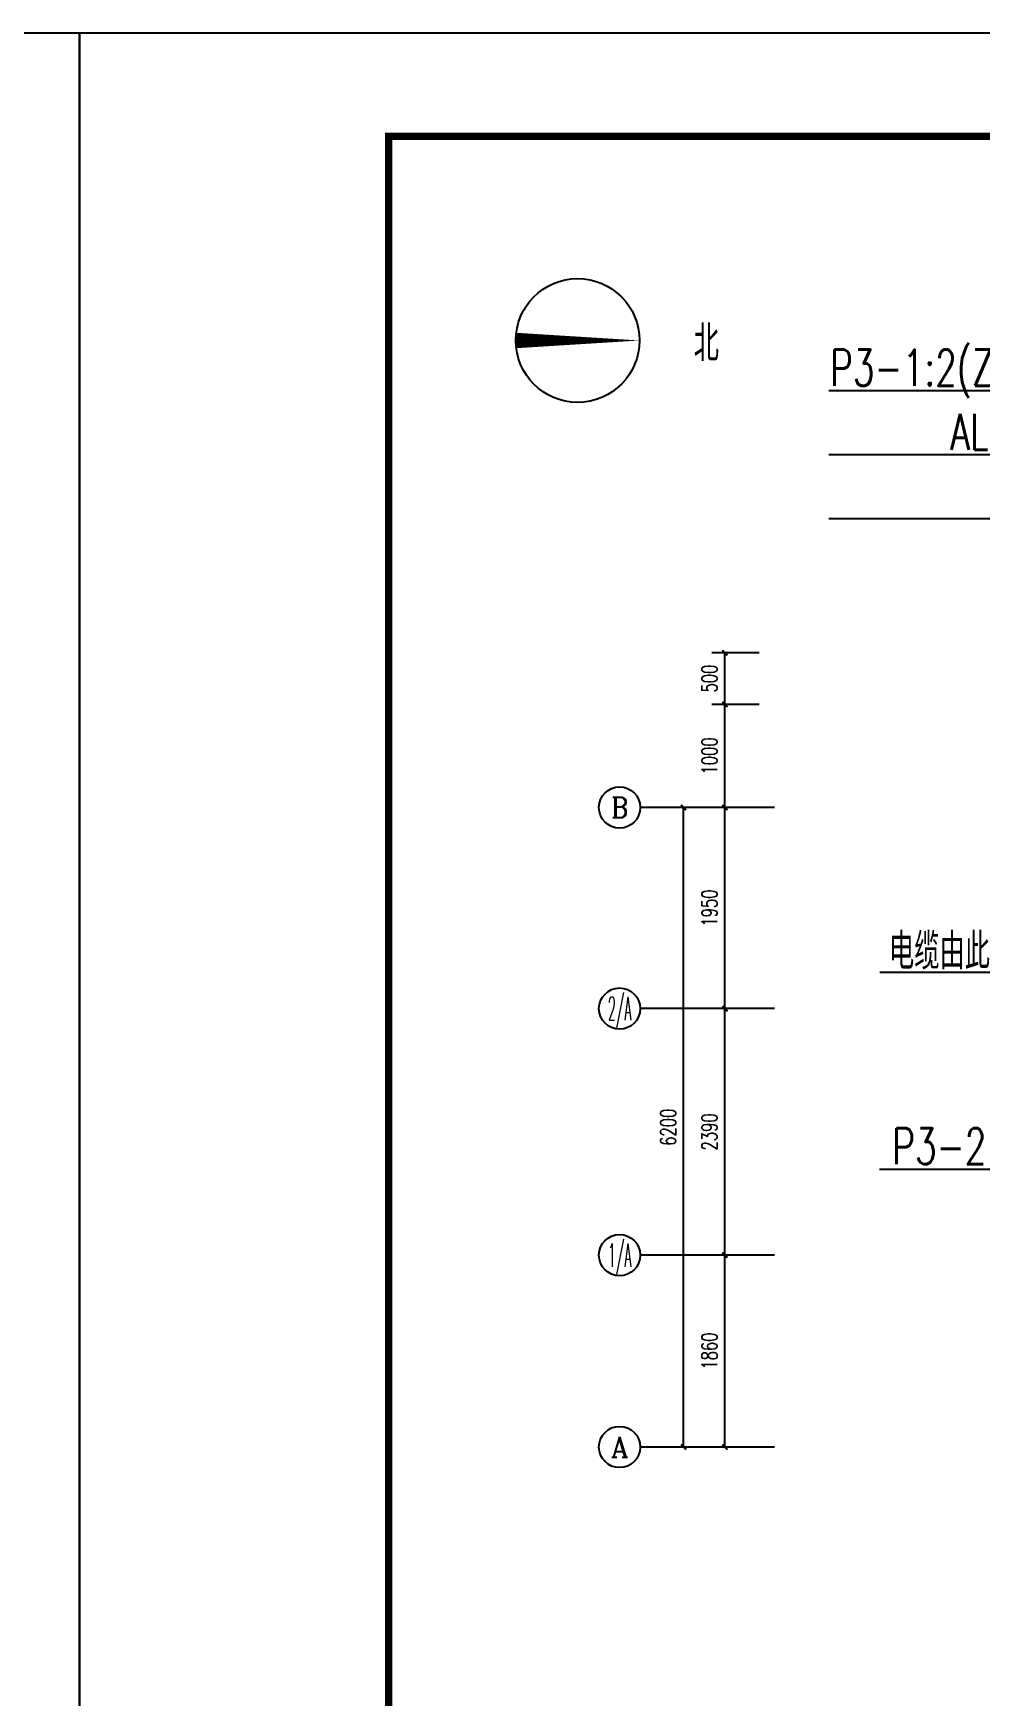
# Model space of a CAD drawing. Header units: millimetres. Extents: x 210068 to 672068, y -299976 to -107099.
# Drawn here: x 335621 to 344811, y -250919 to -234792 of the extents above; entities that cross this region are included whole.
import ezdxf
from ezdxf.enums import TextEntityAlignment as Align

# ---------------------------------------------------------------- set-up
doc = ezdxf.new("R2010")
doc.units = ezdxf.units.MM
doc.header["$LTSCALE"] = 1000
doc.header["$MEASUREMENT"] = 0
for name, color, linetype in [('AXIS', 6, 'Continuous'), ('AXIS_TEXT', 7, 'Continuous'), ('DIM_LEAD', 3, 'Continuous'), ('DIM_SYMB', 3, 'Continuous'), ('electrical text', 3, 'Continuous')]:
    doc.layers.add(name, color=color, linetype=linetype)
doc.styles.add('_TCH_AXIS', font='COMPLEX', dxfattribs={"bigfont": 'GBCBIG'})
doc.styles.add('COMPLEX', font='COMPLEX')
doc.styles.add('DIM_FONT', font='SIMPLEX', dxfattribs={"width": 0.7, "bigfont": 'GBCBIG'})
doc.styles.get("Standard").update_dxf_attribs({"font": 'simplex1.shx', "width": 0.7, "bigfont": 'HZTXT.shx'})
doc.dimstyles.new('DIMN50', dxfattribs={"dimscale": 0.5, "dimtxt": 300, "dimasz": 100, "dimexe": 250, "dimexo": 300, "dimgap": 150, "dimtad": 1, "dimdec": 0, "dimzin": 0, "dimdsep": 46, "dimtxsty": 'DIM_FONT', "dimblk": 'ARCHTICK', "dimcen": 0.09, "dimclrt": 7, "dimazin": 2, "dimtfac": 1, "dimtdec": 0, "dimtix": 1, "dimtmove": 2, "dimatfit": 3, "dimldrblk": 'ARCHTICK', "dimfxl": 0, "dimtolj": 1, "dimtzin": 0, "dimarcsym": 0})

# ---------------------------------------------------------------- blocks, each defined once
blk = doc.blocks.new('_ArchTick')
at = {"color": 0, "linetype": 'ByBlock', "const_width": 0.4}
blk.add_lwpolyline([(-0.5, -0.5), (0.5, 0.5)], dxfattribs=at)
blk = doc.blocks.new('*D92')
at = {"layer": 'AXIS', "color": 0, "lineweight": -2}
for p, q in [((342660, -246638), (342204, -246638)), ((342329, -248498), (342329, -246638)), ((342660, -248498), (342204, -248498))]:
    blk.add_line(p, q, dxfattribs=at)
at = {"layer": 'Defpoints', "color": 0}
for p in [(342329, -246638), (342810, -246638), (342810, -248498)]:
    blk.add_point(p, dxfattribs=at)
at = {"layer": 'AXIS', "color": 0, "lineweight": -2, "xscale": 50, "yscale": 50, "zscale": 50}
for p, rotation in [((342329, -246638), 90), ((342329, -248498), 270)]:
    blk.add_blockref('_ArchTick', p, dxfattribs=dict(at, rotation=rotation))
at = {"layer": 'AXIS', "color": 7, "insert": (342179, -247568), "char_height": 150, "attachment_point": 5, "rotation": 90, "style": 'DIM_FONT'}
blk.add_mtext('\\A1;1860', dxfattribs=at)
blk = doc.blocks.new('*D93')
at = {"layer": 'AXIS', "color": 0, "lineweight": -2}
for p, q in [((342660, -244248), (342204, -244248)), ((342329, -246638), (342329, -244248)), ((342660, -246638), (342204, -246638))]:
    blk.add_line(p, q, dxfattribs=at)
at = {"layer": 'Defpoints', "color": 0}
for p in [(342329, -244248), (342810, -244248), (342810, -246638)]:
    blk.add_point(p, dxfattribs=at)
at = {"layer": 'AXIS', "color": 0, "lineweight": -2, "xscale": 50, "yscale": 50, "zscale": 50}
for p, rotation in [((342329, -244248), 90), ((342329, -246638), 270)]:
    blk.add_blockref('_ArchTick', p, dxfattribs=dict(at, rotation=rotation))
at = {"layer": 'AXIS', "color": 7, "insert": (342179, -245443), "char_height": 150, "attachment_point": 5, "rotation": 90, "style": 'DIM_FONT'}
blk.add_mtext('\\A1;2390', dxfattribs=at)
blk = doc.blocks.new('*D94')
at = {"layer": 'AXIS', "color": 0, "lineweight": -2}
for p, q in [((342660, -242298), (342204, -242298)), ((342329, -244248), (342329, -242298)), ((342660, -244248), (342204, -244248))]:
    blk.add_line(p, q, dxfattribs=at)
at = {"layer": 'Defpoints', "color": 0}
for p in [(342329, -242298), (342810, -242298), (342810, -244248)]:
    blk.add_point(p, dxfattribs=at)
at = {"layer": 'AXIS', "color": 0, "lineweight": -2, "xscale": 50, "yscale": 50, "zscale": 50}
for p, rotation in [((342329, -242298), 90), ((342329, -244248), 270)]:
    blk.add_blockref('_ArchTick', p, dxfattribs=dict(at, rotation=rotation))
at = {"layer": 'AXIS', "color": 7, "insert": (342179, -243273), "char_height": 150, "attachment_point": 5, "rotation": 90, "style": 'DIM_FONT'}
blk.add_mtext('\\A1;1950', dxfattribs=at)
blk = doc.blocks.new('*D95')
at = {"layer": 'AXIS', "color": 0, "lineweight": -2}
for p, q in [((342660, -241298), (342204, -241298)), ((342329, -242298), (342329, -241298)), ((342660, -242298), (342204, -242298))]:
    blk.add_line(p, q, dxfattribs=at)
at = {"layer": 'Defpoints', "color": 0}
for p in [(342329, -241298), (342810, -241298), (342810, -242298)]:
    blk.add_point(p, dxfattribs=at)
at = {"layer": 'AXIS', "color": 0, "lineweight": -2, "xscale": 50, "yscale": 50, "zscale": 50}
for p, rotation in [((342329, -241298), 90), ((342329, -242298), 270)]:
    blk.add_blockref('_ArchTick', p, dxfattribs=dict(at, rotation=rotation))
at = {"layer": 'AXIS', "color": 7, "insert": (342179, -241798), "char_height": 150, "attachment_point": 5, "rotation": 90, "style": 'DIM_FONT'}
blk.add_mtext('\\A1;1000', dxfattribs=at)
blk = doc.blocks.new('*D96')
at = {"layer": 'AXIS', "color": 0, "lineweight": -2}
for p, q in [((342660, -240798), (342204, -240798)), ((342329, -241298), (342329, -240798)), ((342660, -241298), (342204, -241298))]:
    blk.add_line(p, q, dxfattribs=at)
at = {"layer": 'Defpoints', "color": 0}
for p in [(342329, -240798), (342810, -240798), (342810, -241298)]:
    blk.add_point(p, dxfattribs=at)
at = {"layer": 'AXIS', "color": 0, "lineweight": -2, "xscale": 50, "yscale": 50, "zscale": 50}
for p, rotation in [((342329, -240798), 90), ((342329, -241298), 270)]:
    blk.add_blockref('_ArchTick', p, dxfattribs=dict(at, rotation=rotation))
at = {"layer": 'AXIS', "color": 7, "insert": (342179, -241048), "char_height": 150, "attachment_point": 5, "rotation": 90, "style": 'DIM_FONT'}
blk.add_mtext('\\A1;500', dxfattribs=at)
blk = doc.blocks.new('*D97')
at = {"layer": 'AXIS', "color": 0, "lineweight": -2}
for p, q in [((342660, -242298), (341804, -242298)), ((341929, -248498), (341929, -242298)), ((342660, -248498), (341804, -248498))]:
    blk.add_line(p, q, dxfattribs=at)
at = {"layer": 'Defpoints', "color": 0}
for p in [(341929, -242298), (342810, -242298), (342810, -248498)]:
    blk.add_point(p, dxfattribs=at)
at = {"layer": 'AXIS', "color": 0, "lineweight": -2, "xscale": 50, "yscale": 50, "zscale": 50}
for p, rotation in [((341929, -242298), 90), ((341929, -248498), 270)]:
    blk.add_blockref('_ArchTick', p, dxfattribs=dict(at, rotation=rotation))
at = {"layer": 'AXIS', "color": 7, "insert": (341779, -245398), "char_height": 150, "attachment_point": 5, "rotation": 90, "style": 'DIM_FONT'}
blk.add_mtext('\\A1;6200', dxfattribs=at)
blk = doc.blocks.new('_AXISO')
blk.add_circle((0, 0), 0.5)
at = {"layer": 'AXIS_TEXT', "style": 'COMPLEX', "width": 1.041667}
blk.add_attdef('A', text='', height=0.56, dxfattribs=at).set_placement((-0.25, -0.28), (0.25, -0.28), align=Align.FIT)

msp = doc.modelspace()

# ---------------------------------------------------------------- linework, layer by layer
for points in [[(336068.5, -264491.9), (336068.5, -234791.9), (294068.5, -234791.9), (294068.5, -264491.9)], [(378068.5, -264491.9), (378068.5, -234791.9), (336068.5, -234791.9), (336068.5, -264491.9)]]:
    msp.add_lwpolyline(points, close=True)
at = {"const_width": 70}
msp.add_lwpolyline([(377068.5, -235791.9), (339068.5, -235791.9), (339068.5, -263491.9), (377068.5, -263491.9), (377068.5, -235791.9)], dxfattribs=at)
at = {"layer": 'AXIS'}
for p, q in [((342809.7, -242297.8), (341508.1, -242297.8)), ((342809.7, -244247.8), (341508.1, -244247.8)), ((342809.7, -246637.8), (341508.1, -246637.8)), ((342809.7, -248497.8), (341508.1, -248497.8))]:
    msp.add_line(p, q, dxfattribs=at)
at = {"layer": 'DIM_SYMB'}
msp.add_lwpolyline([(340301.1, -237770.3, 150, 0, 0), (341501.1, -237770.3, 0, 0, 0)], format="xyseb", dxfattribs=at)
msp.add_circle((340901.1, -237770.3), 600, dxfattribs=at)
at = {"layer": 'electrical text'}
for p, q in [((348176.3, -238256.9), (343335.8, -238256.9)), ((348176.3, -238878.9), (343335.8, -238878.9)), ((348176.3, -239500.9), (343335.8, -239500.9)), ((348767.1, -243897), (343830.7, -243897)), ((343828.7, -245804.9), (348342.4, -245804.9))]:
    msp.add_line(p, q, dxfattribs=at)

# ---------------------------------------------------------------- block references
at = {"layer": 'AXIS'}
ref = msp.add_blockref('_AXISO', (341308.1, -242297.8), dxfattribs=dict(at, xscale=400, yscale=400, zscale=400))
ref.add_attrib('A', 'B', dxfattribs={"layer": 'AXIS_TEXT', "height": 203.2, "style": '_TCH_AXIS'}).set_placement((341225.9, -242399.4), (341390.4, -242399.4), align=Align.FIT)
ref = msp.add_blockref('_AXISO', (341308.1, -244247.8), dxfattribs=dict(at, xscale=400, yscale=400, zscale=400))
ref.add_attrib('A', '2/A', dxfattribs={"layer": 'AXIS_TEXT', "height": 226.27, "style": '_TCH_AXIS', "width": 0.35}).set_placement((341195, -244361), (341421.3, -244361), align=Align.FIT)
ref = msp.add_blockref('_AXISO', (341308.1, -246637.8), dxfattribs=dict(at, xscale=400, yscale=400, zscale=400))
ref.add_attrib('A', '1/A', dxfattribs={"layer": 'AXIS_TEXT', "height": 226.27, "style": '_TCH_AXIS', "width": 0.381818}).set_placement((341195, -246751), (341421.3, -246751), align=Align.FIT)
ref = msp.add_blockref('_AXISO', (341308.1, -248497.8), dxfattribs=dict(at, xscale=400, yscale=400, zscale=400))
ref.add_attrib('A', 'A', dxfattribs={"layer": 'AXIS_TEXT', "height": 198.2, "style": '_TCH_AXIS'}).set_placement((341223.2, -248597), (341393.1, -248597), align=Align.FIT)

# ---------------------------------------------------------------- texts
at = {"layer": 'DIM_LEAD', "width": 0.7}
msp.add_text('北', height=350, dxfattribs=at).set_placement((342026.6, -237974))
at = {"layer": 'electrical text', "width": 0.7}
for s, p in [('P3-1:2(ZR-YJV22-3X120+1X70)', (343349.8, -238209.2)), ('AL1-N1:ZR-YJV22-4X16', (344517.6, -238831.2)), ('电缆由此引下，进入隧道电缆沟', (343920.1, -243867.2)), ('P3-2：ZR-YJY-5X6 MT40', (343951.9, -245757.3))]:
    msp.add_text(s, height=350, dxfattribs=at).set_placement(p)

# ---------------------------------------------------------------- dimensions: what is measured, and where the dimension line sits
at = {"layer": 'AXIS'}
for p1, p2, distance, picture, middle in [((342809.7, -241297.8), (342809.7, -240797.8), 481.2, '*D96', (342178.5, -241047.8)), ((342809.7, -242297.8), (342809.7, -241297.8), 481.2, '*D95', (342178.5, -241797.8)), ((342809.7, -248497.8), (342809.7, -242297.8), 881.2, '*D97', (341778.5, -245397.8)), ((342809.7, -244247.8), (342809.7, -242297.8), 481.2, '*D94', (342178.5, -243272.8)), ((342809.7, -246637.8), (342809.7, -244247.8), 481.2, '*D93', (342178.5, -245442.8)), ((342809.7, -248497.8), (342809.7, -246637.8), 481.2, '*D92', (342178.5, -247567.8))]:
    dim = msp.add_aligned_dim(p1=p1, p2=p2, distance=distance, dimstyle='DIMN50', dxfattribs=at)
    dim.commit()
    dim.dimension.update_dxf_attribs({"geometry": picture, "text_midpoint": middle})

doc.saveas('drawing.dxf')
